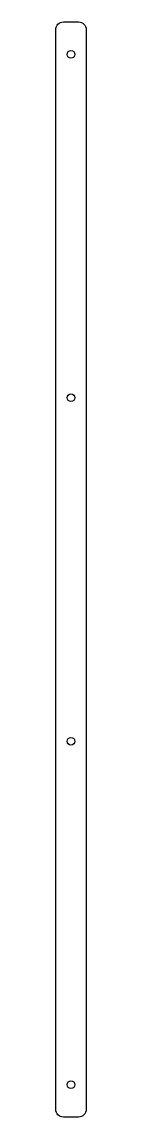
# Model space of a CAD drawing. Header units: millimetres. Extents: x -24 to -16, y -17 to 270.
import ezdxf

# ---------------------------------------------------------------- set-up
doc = ezdxf.new("R2010")
doc.units = ezdxf.units.MM
doc.layers.get('0').update_dxf_attribs({"linetype": 'CONTINUOUS'})

msp = doc.modelspace()

# ---------------------------------------------------------------- linework, layer by layer
msp.add_lwpolyline([(-18.36, -17.19), (-22.36, -17.19, -0.414214), (-24.36, -15.19), (-24.36, 267.81, -0.414214), (-22.36, 269.81), (-18.36, 269.81, -0.414214), (-16.36, 267.81), (-16.36, -15.19, -0.414214)], format="xyb", close=True)
for centre in [(-20.36, 261.31), (-20.36, 171.31), (-20.36, 81.31), (-20.36, -8.69)]:
    msp.add_circle(centre, 1)

doc.saveas('drawing.dxf')
